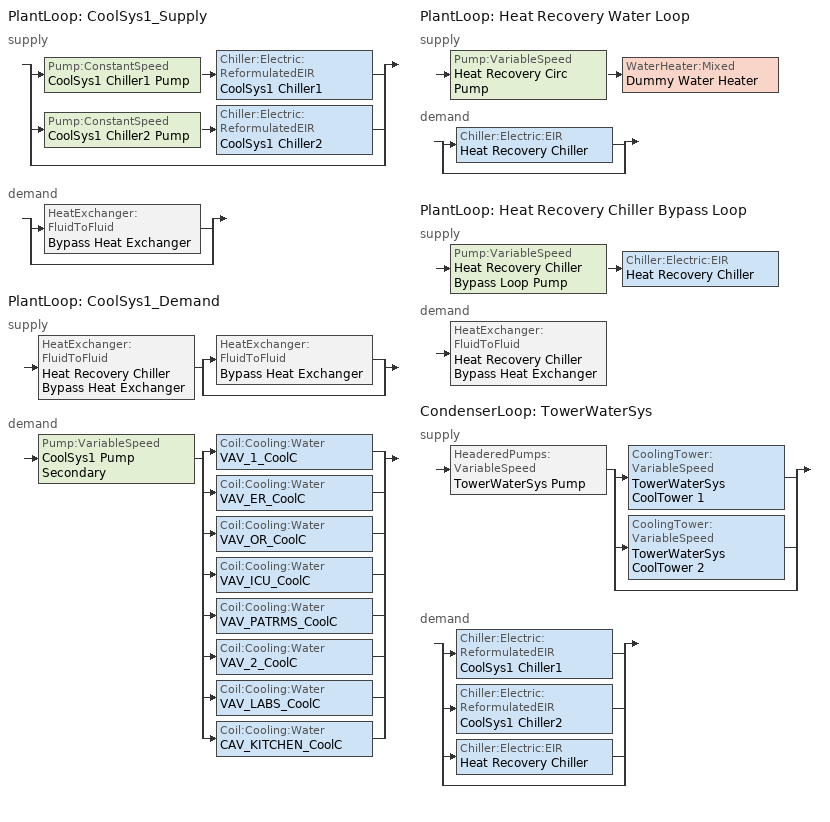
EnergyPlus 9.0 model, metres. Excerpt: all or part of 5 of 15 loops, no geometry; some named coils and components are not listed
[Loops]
PlantLoop 'CoolSys1_Supply'
 supply: split
  | Pump:ConstantSpeed 'CoolSys1 Chiller1 Pump' > Chiller:Electric:ReformulatedEIR 'CoolSys1 Chiller1'
  | Pump:ConstantSpeed 'CoolSys1 Chiller2 Pump' > Chiller:Electric:ReformulatedEIR 'CoolSys1 Chiller2'
  | bypass
 demand: split
  | HeatExchanger:FluidToFluid 'Bypass Heat Exchanger'
  | bypass
PlantLoop 'CoolSys1_Demand'
 supply: HeatExchanger:FluidToFluid 'Heat Recovery Chiller Bypass Heat Exchanger' > split
  | HeatExchanger:FluidToFluid 'Bypass Heat Exchanger'
  | bypass
 demand: Pump:VariableSpeed 'CoolSys1 Pump Secondary' > split
  | Coil:Cooling:Water 'VAV_1_CoolC'
  | Coil:Cooling:Water 'VAV_ER_CoolC'
  | Coil:Cooling:Water 'VAV_OR_CoolC'
  | Coil:Cooling:Water 'VAV_ICU_CoolC'
  | Coil:Cooling:Water 'VAV_PATRMS_CoolC'
  | Coil:Cooling:Water 'VAV_2_CoolC'
  | Coil:Cooling:Water 'VAV_LABS_CoolC'
  | Coil:Cooling:Water 'CAV_KITCHEN_CoolC'
PlantLoop 'Heat Recovery Water Loop'
 supply: Pump:VariableSpeed 'Heat Recovery Circ Pump' > WaterHeater:Mixed 'Dummy Water Heater'
 demand: split
  | Chiller:Electric:EIR 'Heat Recovery Chiller'
  | bypass
PlantLoop 'Heat Recovery Chiller Bypass Loop'
 supply: Pump:VariableSpeed 'Heat Recovery Chiller Bypass Loop Pump' > Chiller:Electric:EIR 'Heat Recovery Chiller'
 demand: HeatExchanger:FluidToFluid 'Heat Recovery Chiller Bypass Heat Exchanger'
CondenserLoop 'TowerWaterSys'
 supply: HeaderedPumps:VariableSpeed 'TowerWaterSys Pump' > split
  | CoolingTower:VariableSpeed 'TowerWaterSys CoolTower 1'
  | CoolingTower:VariableSpeed 'TowerWaterSys CoolTower 2'
  | bypass
 demand: split
  | Chiller:Electric:ReformulatedEIR 'CoolSys1 Chiller1'
  | Chiller:Electric:ReformulatedEIR 'CoolSys1 Chiller2'
  | Chiller:Electric:EIR 'Heat Recovery Chiller'
  | bypass
[Sizing:Plant]
Name | Loop Type | Design Loop Exit Temperature {C} | Loop Design Temperature Difference {deltaC} | Sizing Option | Zone Timesteps in Averaging Window | Coincident Sizing Factor Mode
CoolSys1_Supply; CoolSys1_Demand; Heat Recovery Chiller Bypass Loop | Cooling | 7.22 | 8.33
TowerWaterSys | Condenser | 29.4444 | 5.55556 | Coincident | 6 | GlobalCoolingSizingFactor
Heat Recovery Water Loop | Heating | 48.89 | 13.89
[Pump:VariableSpeed] Design Maximum Flow Rate {m3/s}=autosize; Fraction of Motor Inefficiencies to Fluid Stream=0; Coefficient 1 of the Part Load Performance Curve=0; Design Minimum Flow Rate {m3/s}=0
Name | Design Pump Head {Pa} | Design Power Consumption {W} | Motor Efficiency | Coefficient 2 of the Part Load Performance Curve | Coefficient 3 of the Part Load Performance Curve | Coefficient 4 of the Part Load Performance Curve | Pump Control Type
CoolSys1 Pump Secondary | 134284 | autosize | 0.909 | 0.0205 | 0.4101 | 0.5753 | Intermittent
Heat Recovery Circ Pump | 0 | 0 | 1 | 1 | 0 | 0 | INTERMITTENT
Heat Recovery Chiller Bypass Loop Pump | 44761.3 | autosize | 0.909 | 3.2485 | -4.7443 | 2.5295 | Intermittent
[Pump:ConstantSpeed] Design Flow Rate {m3/s}=AUTOSIZE; Design Pump Head {Pa}=44761.3; Design Power Consumption {W}=AUTOSIZE; Motor Efficiency=0.909; Fraction of Motor Inefficiencies to Fluid Stream=0; Pump Control Type=Intermittent
CoolSys1 Chiller1 Pump; CoolSys1 Chiller2 Pump
[HeaderedPumps:VariableSpeed]
TowerWaterSys Pump: Total Design Flow Rate {m3/s}=AUTOSIZE; Number of Pumps in Bank=4; Flow Sequencing Control Scheme=SEQUENTIAL; Design Pump Head {Pa}=148557; Design Power Consumption {W}=autosize; Motor Efficiency=0.909; Fraction of Motor Inefficiencies to Fluid Stream=0; Coefficient 1 of the Part Load Performance Curve=0; Coefficient 2 of the Part Load Performance Curve=0.0216; Coefficient 3 of the Part Load Performance Curve=-0.0325; Coefficient 4 of the Part Load Performance Curve=1.0095; Minimum Flow Rate Fraction=0; Pump Control Type=Intermittent
[Chiller:Electric:EIR]
Heat Recovery Chiller: Reference Capacity {W}=95892.6; Reference COP {W/W}=4.47; Reference Leaving Chilled Water Temperature {C}=6.67; Reference Entering Condenser Fluid Temperature {C}=23.88; Reference Chilled Water Flow Rate {m3/s}=0.00420379; Reference Condenser Fluid Flow Rate {m3/s}=autosize; Cooling Capacity Function of Temperature Curve=Lp2LpChlr_CAP_FT; Electric Input to Cooling Output Ratio Function of Temperature Curve=Lp2LpChlr_EIR_FT; Electric Input to Cooling Output Ratio Function of Part Load Ratio Curve=Lp2LpChlr_PLR; Minimum Part Load Ratio=0.1; Maximum Part Load Ratio=1; Optimum Part Load Ratio=1; Minimum Unloading Ratio=0.2; Condenser Type=WaterCooled; Fraction of Compressor Electric Consumption Rejected by Condenser=1; Leaving Chilled Water Lower Temperature Limit {C}=2; Chiller Flow Mode=NotModulated; Design Heat Recovery Water Flow Rate {m3/s}=autosize; Sizing Factor=1; Basin Heater Setpoint Temperature {C}=2
[Chiller:Electric:ReformulatedEIR] Reference Capacity {W}=684947; Reference COP {W/W}=5.33; Reference Leaving Chilled Water Temperature {C}=6.67; Reference Leaving Condenser Water Temperature {C}=34.4444; Reference Chilled Water Flow Rate {m3/s}=0.0199461; Reference Condenser Water Flow Rate {m3/s}=AutoSize; Cooling Capacity Function of Temperature Curve=WC_PD_GT150_2010_PA_CAPFT; Electric Input to Cooling Output Ratio Function of Temperature Curve=WC_PD_GT150_2010_PA_EIRFT; Electric Input to Cooling Output Ratio Function of Part Load Ratio Curve Type=LeavingCondenserWaterTemperature; Electric Input to Cooling Output Ratio Function of Part Load Ratio Curve=WC_PD_150to300_2010_PA_EIRFPLR; Minimum Part Load Ratio=0.1; Maximum Part Load Ratio=1; Optimum Part Load Ratio=1; Minimum Unloading Ratio=0.1; Leaving Chilled Water Lower Temperature Limit {C}=5; Chiller Flow Mode Type=ConstantFlow; Design Heat Recovery Water Flow Rate {m3/s}=0
CoolSys1 Chiller1; CoolSys1 Chiller2
[CoolingTower:VariableSpeed] Model Type=CoolToolsCrossFlow; Design Inlet Air Wet-Bulb Temperature {C}=20; Design Approach Temperature {deltaC}=5.55556; Design Range Temperature {deltaC}=5.55556; Design Water Flow Rate {m3/s}=0.0272255; Design Air Flow Rate {m3/s}=autosize; Design Fan Power {W}=19340.7; Fan Power Ratio Function of Air Flow Rate Ratio Curve=Tower_Fan_Curve; Minimum Air Flow Rate Ratio=0.2; Fraction of Tower Capacity in Free Convection Regime=0.125; Number of Cells=4; Cell Control=MaximalCell; Sizing Factor=1
TowerWaterSys CoolTower 1; TowerWaterSys CoolTower 2
[HeatExchanger:FluidToFluid] Loop Demand Side Design Flow Rate {m3/s}=autosize; Loop Supply Side Design Flow Rate {m3/s}=autosize; Heat Exchange Model Type=Ideal; Heat Exchanger U-Factor Times Area Value {W/K}=autosize; Control Type=UncontrolledOn; Heat Transfer Metering End Use Type=LoopToLoop; Component Override Cooling Control Temperature Mode=Loop; Sizing Factor=1
Name | Availability Schedule | Minimum Temperature Difference to Activate Heat Exchanger {deltaC}
Heat Recovery Chiller Bypass Heat Exchanger | Bypass Heat Exchanger Status
Bypass Heat Exchanger | ALWAYS_ON | 0.01
[PlantLoop] Minimum Loop Flow Rate {m3/s}=0; Plant Loop Volume {m3}=autocalculate
Name | Fluid Type | Plant Equipment Operation Scheme | Maximum Loop Temperature {C} | Minimum Loop Temperature {C} | Maximum Loop Flow Rate {m3/s} | Load Distribution Scheme
CoolSys1_Supply | WATER | CoolSys1 Loop Operation Scheme List | 98 | 1 | AUTOSIZE | UniformLoad
CoolSys1_Demand | Water | CoolSys1 Sec Loop Operation | 98 | 1 | autosize | UniformLoad
Heat Recovery Water Loop | Water | Heat Recovery Loop Operation | 50 | 10 | autosize | Optimal
Heat Recovery Chiller Bypass Loop | Water | Heat Recovery Chiller Bypass Loop Operation | 50 | 1 | autosize | Optimal
[CondenserLoop]
TowerWaterSys: Fluid Type=Water; Condenser Equipment Operation Scheme=TowerWaterSys Loop Operation Scheme List; Maximum Loop Temperature {C}=80; Minimum Loop Temperature {C}=5; Maximum Loop Flow Rate {m3/s}=AUTOSIZE; Minimum Loop Flow Rate {m3/s}=0; Condenser Loop Volume {m3}=AUTOSIZE; Load Distribution Scheme=SequentialLoad
[PlantEquipmentList]
CoolSys1 Equipment List 1: CoolSys1 Chiller1
CoolSys1 Equipment List 2: CoolSys1 Chiller1, CoolSys1 Chiller2
CoolSys1 HeatExchanger; Bypass Heat Exchanger: Bypass Heat Exchanger
Heat Recovery Equipment List: Heat Recovery Chiller
[CondenserEquipmentList]
TowerWaterSys Equipment List 1: TowerWaterSys CoolTower 1
TowerWaterSys Equipment List 2: TowerWaterSys CoolTower 1, TowerWaterSys CoolTower 2
[PlantEquipmentOperation:CoolingLoad] Load Range 1 Lower Limit {W}=0
Name | Load Range 1 Upper Limit {W} | Range 1 Equipment List | Load Range 2 Lower Limit {W} | Load Range 2 Upper Limit {W} | Range 2 Equipment List
Heat Recovery Chiller | 100000000000000 | Heat Recovery Equipment List
CoolSys1 Operation Scheme | 697421 | CoolSys1 Equipment List 1 | 697421 | 100000000000000 | CoolSys1 Equipment List 2
CoolSys1 Sec Operation Scheme | 697421 | CoolSys1 HeatExchanger
TowerWaterSys Operation Scheme | 697421 | TowerWaterSys Equipment List 1 | 697421 | 100000000000000 | TowerWaterSys Equipment List 2
[PlantEquipmentOperationSchemes] Control Scheme 1 Schedule=PlantOnSched
Name | Control Scheme 1
CoolSys1 Loop Operation Scheme List | CoolSys1 Operation Scheme
CoolSys1 Sec Loop Operation | CoolSys1 Sec Operation Scheme
Heat Recovery Loop Operation | Dummy Water Heater Only
Heat Recovery Chiller Bypass Loop Operation | Heat Recovery Chiller
[CondenserEquipmentOperationSchemes]
TowerWaterSys Loop Operation Scheme List: Control Scheme 1=TowerWaterSys Operation Scheme; Control Scheme 1 Schedule=PlantOnSched
[EnergyManagementSystem:Sensor]
Name | Output:Variable or Output:Meter Index Key | Output:Variable or Output:Meter
CHWR | Heat Recovery Chiller Inlet | System Node Temperature
Tower_PumpMassFlow | TowerWaterSys Supply Inlet Node | System Node Mass Flow Rate
Chiller1_Status | CoolSys1 Chiller1 | Chiller Electric Power
Chiller2_Status | CoolSys1 Chiller2 | Chiller Electric Power
ChillerPlantDemandLoad | CoolSys1_Supply | Plant Supply Side Cooling Demand Rate
[EnergyManagementSystem:Actuator]
Name | Actuated Component Unique | Actuated Component Type | Actuated Component Control Type
Chiller2PumpStatus | COOLSYS1 CHILLER2 PUMP | Plant Component Pump:ConstantSpeed | On/Off Supervisory
Chiller1PumpFlow | COOLSYS1 CHILLER1 PUMP | Pump | Pump Mass Flow Rate
Chiller2PumpFlow | COOLSYS1 CHILLER2 PUMP | Pump | Pump Mass Flow Rate
Chiller2Status | COOLSYS1 CHILLER2 | Plant Component Chiller:Electric:ReformulatedEIR | On/Off Supervisory
[EnergyManagementSystem:InternalVariable]
Chiller2PumpDesignFlow: Internal Data Index Key=COOLSYS1 CHILLER2 PUMP; Internal Data Type=Pump Maximum Mass Flow Rate
[SetpointManager:Scheduled] Control Variable=Temperature
Name | Schedule | Setpoint Node or NodeList
CoolSys1 Loop Plant Demand Inlet Setpoint Manager | CW-Loop-Temp-Schedule | CoolSys1 Demand Inlet Node
Heat Recovery Chiller Bypass Loop Setpoint Manager | Heat Recovery Chiller Bypass Loop Setpoint Schedule | Heat Recovery Chiller Outlet
TowerWaterSystem Loop Setpoint Manager | Tower-Loop-Temp-Schedule | TowerWaterSys Supply Outlet Node
Heat Recovery Chiller Setpoint | Heat Recovery Chiller Setpoint | Heat Recovery Chiller HR Outlet Node
Dummy Water Heater Setpoint | Dummy Water Heater Setpoint | Heat Recovery Supply Outlet Node
[SetpointManager:OutdoorAirReset]
CoolSys1 Loop Setpoint Manager: Control Variable=Temperature; Setpoint at Outdoor Low Temperature {C}=8.89; Outdoor Low Temperature {C}=12.78; Setpoint at Outdoor High Temperature {C}=6.7; Outdoor High Temperature {C}=21.11; Setpoint Node or NodeList=CoolSys1 Supply Outlet Node
[Schedule:Compact]
ALWAYS_ON; PlantOnSched: Through: 12/31, For: AllDays, Until: 24:00, 1
CW-Loop-Temp-Schedule: Through: 12/31, For: AllDays, Until: 24:00, 6.7
Tower-Loop-Temp-Schedule: Through: 12/31, For: AllDays, Until: 24:00, 21.1
[Schedule:Constant]
Name | Hourly Value
Heat Recovery Chiller Setpoint | 48.89
Dummy Water Heater Setpoint | 10
Bypass Heat Exchanger Status | 1
Heat Recovery Chiller Bypass Loop Setpoint Schedule | 6.67
[Curve:Quadratic]
Lp2LpChlr_PLR: Coefficient1 Constant=0.0229771; Coefficient2 x=0.901505; Coefficient3 x**2=0.0755183; Minimum Value of x=0; Maximum Value of x=1; Input Unit Type for X=Dimensionless; Output Unit Type=Dimensionless
[Curve:Cubic]
Tower_Fan_Curve: Coefficient1 Constant=0; Coefficient2 x=0; Coefficient3 x**2=0; Coefficient4 x**3=1; Minimum Value of x=0; Maximum Value of x=1
[Curve:Bicubic]
WC_PD_150TO300_2010_PA_EIRFPLR: Coefficient1 Constant=-0.136053; Coefficient2 x=0.0086427; Coefficient3 x**2=3.85558e-06; Coefficient4 y=1.02403; Coefficient5 y**2=0.0604744; Coefficient6 x*y=-0.00894786; Coefficient7 x**3=0; Coefficient8 y**3=0.057066; Coefficient9 x**2*y=0; Coefficient10 x*y**2=0; Minimum Value of x=31.13; Maximum Value of x=36.52; Minimum Value of y=0.19; Maximum Value of y=1.03
[Curve:Biquadratic]
Name | Coefficient1 Constant | Coefficient2 x | Coefficient3 x**2 | Coefficient4 y | Coefficient5 y**2 | Coefficient6 x*y | Minimum Value of x | Maximum Value of x | Minimum Value of y | Maximum Value of y | Input Unit Type for X | Input Unit Type for Y | Output Unit Type
WC_PD_GT150_2010_PA_CAPFT | 0.906115 | 0.0292277 | -0.0003647 | -0.0009709 | -9.05e-05 | 0.0002527 | 5 | 10 | 17.78 | 46.11
WC_PD_GT150_2010_PA_EIRFT | 0.377312 | -0.0229032 | 0.0016504 | 0.0118156 | 0.0004345 | -0.0010132 | 5 | 10 | 17.78 | 46.11
Lp2LpChlr_CAP_FT | 0.912446 | 0.0339506 | 0.000258828 | -0.00254592 | -8.33545e-05 | -0.000263086 | 0 | 999 | 0 | 999 | Dimensionless | Dimensionless | Dimensionless
Lp2LpChlr_EIR_FT | 0.685706 | -0.01088 | 0.000383057 | 0.00988623 | 0.000357473 | -0.000441863 | 0 | 999 | 0 | 999 | Dimensionless | Dimensionless | Dimensionless
